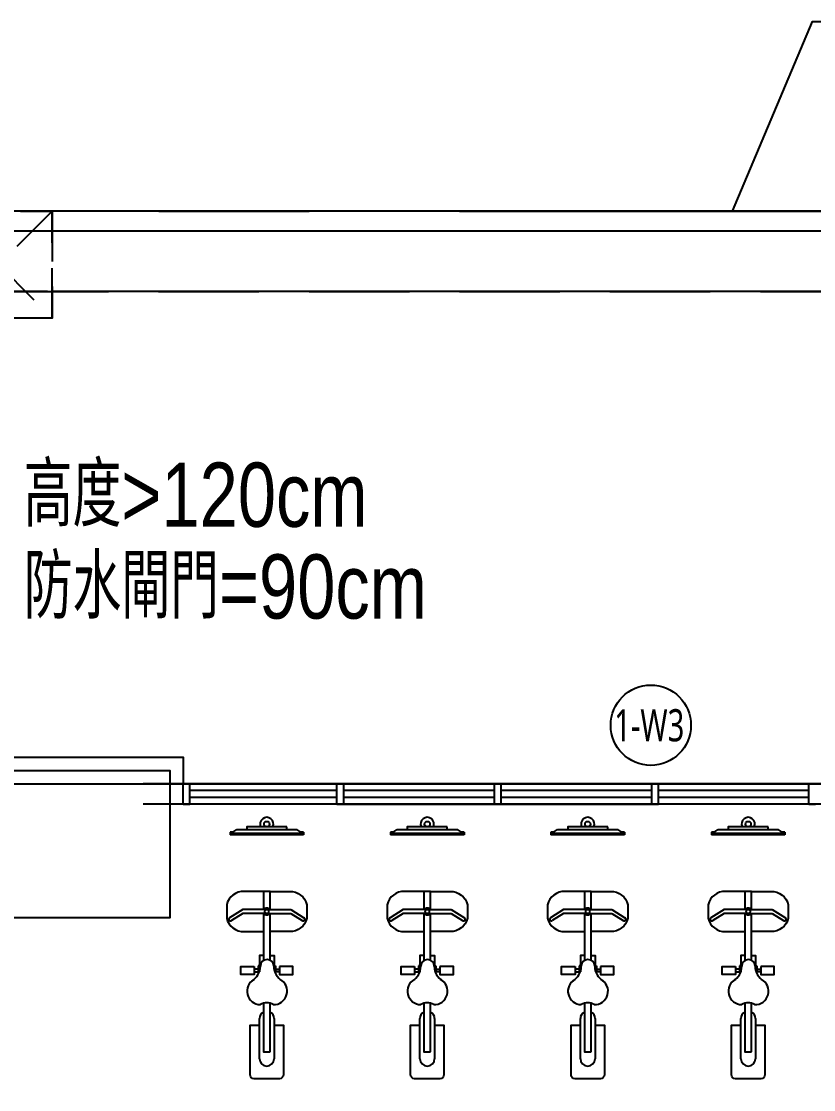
# Model space of a CAD drawing. Header units: millimetres. Extents: x -3377 to 119122, y -22007 to 15479.
# Drawn here: x 27984 to 28577, y 10466 to 11264 of the extents above; entities that cross this region are included whole.
import ezdxf
from ezdxf.enums import TextEntityAlignment as Align

# ---------------------------------------------------------------- set-up
doc = ezdxf.new("R2010")
doc.units = ezdxf.units.MM
doc.header["$LTSCALE"] = 150
doc.header["$MEASUREMENT"] = 0
for name, pattern in [('CENTER', [2, 1.25, -0.25, 0.25, -0.25]), ('HIDDEN', [0.375, 0.25, -0.125]), ('HIDDENX2', [0.75, 0.5, -0.25])]:
    doc.linetypes.add(name, pattern=pattern)
doc.layers.get('0').update_dxf_attribs({"plot": 0})
for name, color, linetype in [('COL', 1, 'Continuous'), ('Duct', 1, 'Continuous'), ('E-TXT', 7, 'Continuous'), ('FIN', 5, 'Continuous'), ('OPEN', 4, 'Continuous'), ('PLANT', 3, 'Continuous'), ('WALL', 2, 'Continuous'), ('WALL3', 4, 'Continuous'), ('排水', 5, 'HIDDEN')]:
    doc.layers.add(name, color=color, linetype=linetype)
for name, color, linetype, plot in [('FUNITURE', 9, 'Continuous', False), ('OPEN-TAG', 4, 'Continuous', False), ('S-ARCH', 252, 'Continuous', False), ('法規檢討', 3, 'Continuous', False)]:
    doc.layers.add(name, color=color, linetype=linetype, plot=plot)
doc.styles.add('C1', font='', dxfattribs={"bigfont": 'japanese.shx'})
doc.styles.add('CHINESET', font='c2.shx', dxfattribs={"bigfont": 'china.shx'})
doc.styles.get('C1').set_extended_font_data('微軟正黑體')

# ---------------------------------------------------------------- blocks, each defined once
blk = doc.blocks.new('A$C704E4F0D')
at = {"layer": 'COL', "color": 252}
blk.add_lwpolyline([(-1480, 1215), (-1350, 1215), (-1350, 1115), (-1480, 1115)], close=True, dxfattribs=at)
at = {"layer": 'Duct', "color": 252, "linetype": 'CENTER', "ltscale": 3, "elevation": 0}
blk.add_lwpolyline([(-3833.34882, -1201.48446), (-3833.33714, 55.73711), (-3833.3549, 1643.22963), (1974.9, 1643.1), (1974.3809, 55.64961), (1973.9663, -1201.48446), (-1007.8204, -1201.48157)], close=True, dxfattribs=at)
blk.add_lwpolyline([(-3833.34882, -1201.48446), (-3833.33714, 55.73711), (-3833.3549, 1643.22963), (1974.9, 1643.1), (1974.3809, 55.64961), (1973.9663, -1201.48446), (-1007.8204, -1201.48157)], close=True, dxfattribs=at)
at = {"layer": 'Duct', "color": 252, "linetype": 'CENTER', "ltscale": 3}
blk.add_lwpolyline([(-3833.34882, -1201.48446), (-3833.33714, 55.73711), (-3833.3549, 1643.22963), (1974.9, 1643.1), (1974.3809, 55.64961), (1973.9663, -1201.48446), (-1007.8204, -1201.48157)], close=True, dxfattribs=at)
blk.add_lwpolyline([(-3833.34882, -1201.48446), (-3833.33714, 55.73711), (-3833.3549, 1643.22963), (1974.9, 1643.1), (1974.3809, 55.64961), (1973.9663, -1201.48446), (-1007.8204, -1201.48157)], close=True, dxfattribs=at)
at = {"layer": 'E-TXT', "color": 252, "elevation": 0}
blk.add_lwpolyline([(-929.22745, 1643.16481), (-869.42277, 1784.96627), (-763.61276, 1784.96627)], dxfattribs=at)
at = {"layer": 'FIN', "color": 252}
for points in [[(-1480, 1105), (-1510, 1105), (-1510, 1235), (-1340, 1235), (-1340, 1215)], [(-1480, 1115), (-1500, 1115), (-1500, 1225), (-1350, 1225), (-1350, 1215)]]:
    blk.add_lwpolyline(points, dxfattribs=at)
at = {"layer": 'FUNITURE', "color": 252}
for p, q in [((-1305, 1179.0681), (-1305, 1177.0681)), ((-1303, 1179.0681), (-1305, 1179.0681)), ((-1250, 1178.0681), (-1305, 1178.0681)), ((-1250, 1177.0681), (-1305, 1177.0681)), ((-1300, 1181.0681), (-1255, 1181.0681)), ((-1250, 1179.0681), (-1252, 1179.0681)), ((-1250, 1179.0681), (-1250, 1177.0681)), ((-1185, 1179.0681), (-1185, 1177.0681)), ((-1183, 1179.0681), (-1185, 1179.0681)), ((-1130, 1178.0681), (-1185, 1178.0681)), ((-1130, 1177.0681), (-1185, 1177.0681)), ((-1180, 1181.0681), (-1135, 1181.0681)), ((-1130, 1179.0681), (-1132, 1179.0681)), ((-1130, 1179.0681), (-1130, 1177.0681)), ((-1065, 1179.0681), (-1065, 1177.0681)), ((-1063, 1179.0681), (-1065, 1179.0681)), ((-1010, 1178.0681), (-1065, 1178.0681)), ((-1010, 1177.0681), (-1065, 1177.0681)), ((-1060, 1181.0681), (-1015, 1181.0681)), ((-1010, 1179.0681), (-1012, 1179.0681)), ((-1010, 1179.0681), (-1010, 1177.0681)), ((-945, 1179.0681), (-945, 1177.0681)), ((-943, 1179.0681), (-945, 1179.0681)), ((-890, 1178.0681), (-945, 1178.0681)), ((-890, 1177.0681), (-945, 1177.0681)), ((-940, 1181.0681), (-895, 1181.0681)), ((-890, 1179.0681), (-892, 1179.0681)), ((-890, 1179.0681), (-890, 1177.0681)), ((-1295.5, 1121.19024), (-1305.32332, 1115.03363)), ((-1295.5, 1118.19024), (-1303.97337, 1112.87969)), ((-1259.5, 1121.19024), (-1249.67668, 1115.03363)), ((-1259.5, 1118.19024), (-1251.02663, 1112.87969)), ((-1175.5, 1121.19024), (-1185.32332, 1115.03363)), ((-1175.5, 1118.19024), (-1183.97337, 1112.87969)), ((-1139.5, 1121.19024), (-1129.67668, 1115.03363)), ((-1139.5, 1118.19024), (-1131.02663, 1112.87969)), ((-1055.5, 1121.19024), (-1065.32332, 1115.03363)), ((-1055.5, 1118.19024), (-1063.97337, 1112.87969)), ((-1019.5, 1121.19024), (-1009.67668, 1115.03363)), ((-1019.5, 1118.19024), (-1011.02663, 1112.87969)), ((-935.5, 1121.19024), (-945.32332, 1115.03363)), ((-935.5, 1118.19024), (-943.97337, 1112.87969)), ((-899.5, 1121.19024), (-889.67668, 1115.03363)), ((-899.5, 1118.19024), (-891.02663, 1112.87969)), ((-1283, 1079.19024), (-1284, 1079.19024)), ((-1284, 1079.19024), (-1284, 1074.19024)), ((-1272, 1079.19024), (-1271, 1079.19024)), ((-1271, 1079.19024), (-1271, 1074.19024)), ((-1163, 1079.19024), (-1164, 1079.19024)), ((-1164, 1079.19024), (-1164, 1074.19024)), ((-1152, 1079.19024), (-1151, 1079.19024)), ((-1151, 1079.19024), (-1151, 1074.19024)), ((-1043, 1079.19024), (-1044, 1079.19024)), ((-1044, 1079.19024), (-1044, 1074.19024)), ((-1032, 1079.19024), (-1031, 1079.19024)), ((-1031, 1079.19024), (-1031, 1074.19024)), ((-923, 1079.19024), (-924, 1079.19024)), ((-924, 1079.19024), (-924, 1074.19024)), ((-912, 1079.19024), (-911, 1079.19024)), ((-911, 1079.19024), (-911, 1074.19024)), ((-1284, 1076.69024), (-1287, 1076.69024)), ((-1287, 1076.69024), (-1287, 1074.69024)), ((-1287, 1074.69024), (-1284, 1074.69024)), ((-1284, 1074.19024), (-1283.19473, 1074.19024)), ((-1271, 1074.19024), (-1271.41198, 1074.19024)), ((-1271, 1076.69024), (-1268, 1076.69024)), ((-1268, 1074.69024), (-1271, 1074.69024)), ((-1268, 1076.69024), (-1268, 1074.69024)), ((-1164, 1076.69024), (-1167, 1076.69024)), ((-1167, 1076.69024), (-1167, 1074.69024)), ((-1167, 1074.69024), (-1164, 1074.69024)), ((-1164, 1074.19024), (-1163.19473, 1074.19024)), ((-1151, 1074.19024), (-1151.41198, 1074.19024)), ((-1151, 1076.69024), (-1148, 1076.69024)), ((-1148, 1074.69024), (-1151, 1074.69024)), ((-1148, 1076.69024), (-1148, 1074.69024)), ((-1044, 1076.69024), (-1047, 1076.69024)), ((-1047, 1076.69024), (-1047, 1074.69024)), ((-1047, 1074.69024), (-1044, 1074.69024)), ((-1044, 1074.19024), (-1043.19473, 1074.19024)), ((-1031, 1074.19024), (-1031.41198, 1074.19024)), ((-1031, 1076.69024), (-1028, 1076.69024)), ((-1028, 1074.69024), (-1031, 1074.69024)), ((-1028, 1076.69024), (-1028, 1074.69024)), ((-924, 1076.69024), (-927, 1076.69024)), ((-927, 1076.69024), (-927, 1074.69024)), ((-927, 1074.69024), (-924, 1074.69024)), ((-924, 1074.19024), (-923.19473, 1074.19024)), ((-911, 1074.19024), (-911.41198, 1074.19024)), ((-911, 1076.69024), (-908, 1076.69024)), ((-908, 1074.69024), (-911, 1074.69024)), ((-908, 1076.69024), (-908, 1074.69024)), ((-1283, 1009.69024), (-1283, 1039.69024)), ((-1272, 1039.69024), (-1272, 1009.69024)), ((-1163, 1009.69024), (-1163, 1039.69024)), ((-1152, 1039.69024), (-1152, 1009.69024)), ((-1043, 1009.69024), (-1043, 1039.69024)), ((-1032, 1039.69024), (-1032, 1009.69024)), ((-923, 1009.69024), (-923, 1039.69024)), ((-912, 1039.69024), (-912, 1009.69024))]:
    blk.add_line(p, q, dxfattribs=at)
for points in [[(-1262.5, 1183.0681), (-1292.5, 1183.0681), (-1292.5, 1181.0681), (-1262.5, 1181.0681)], [(-1142.5, 1183.0681), (-1172.5, 1183.0681), (-1172.5, 1181.0681), (-1142.5, 1181.0681)], [(-1022.5, 1183.0681), (-1052.5, 1183.0681), (-1052.5, 1181.0681), (-1022.5, 1181.0681)], [(-902.5, 1183.0681), (-932.5, 1183.0681), (-932.5, 1181.0681), (-902.5, 1181.0681)]]:
    blk.add_lwpolyline(points, close=True, dxfattribs=at)
for points in [[(-1303, 1179.0681), (-1300, 1181.0681)], [(-1252, 1179.0681), (-1255, 1181.0681)], [(-1183, 1179.0681), (-1180, 1181.0681)], [(-1132, 1179.0681), (-1135, 1181.0681)], [(-1063, 1179.0681), (-1060, 1181.0681)], [(-1012, 1179.0681), (-1015, 1181.0681)], [(-943, 1179.0681), (-940, 1181.0681)], [(-892, 1179.0681), (-895, 1181.0681)], [(-1275, 1121.19024), (-1275, 1134.69024), (-1280, 1134.69024), (-1280, 1121.19024)], [(-1155, 1121.19024), (-1155, 1134.69024), (-1160, 1134.69024), (-1160, 1121.19024)], [(-1035, 1121.19024), (-1035, 1134.69024), (-1040, 1134.69024), (-1040, 1121.19024)], [(-915, 1121.19024), (-915, 1134.69024), (-920, 1134.69024), (-920, 1121.19024)], [(-1277.5, 1121.19024), (-1295.5, 1121.19024)], [(-1277.5, 1118.19024), (-1295.5, 1118.19024)], [(-1280, 1118.19024), (-1280, 1082.96914)], [(-1277.5, 1121.19024), (-1259.5, 1121.19024)], [(-1277.5, 1118.19024), (-1259.5, 1118.19024)], [(-1275, 1083.19651), (-1275, 1118.19024)], [(-1157.5, 1121.19024), (-1175.5, 1121.19024)], [(-1157.5, 1118.19024), (-1175.5, 1118.19024)], [(-1160, 1118.19024), (-1160, 1082.96914)], [(-1157.5, 1121.19024), (-1139.5, 1121.19024)], [(-1157.5, 1118.19024), (-1139.5, 1118.19024)], [(-1155, 1083.19651), (-1155, 1118.19024)], [(-1037.5, 1121.19024), (-1055.5, 1121.19024)], [(-1037.5, 1118.19024), (-1055.5, 1118.19024)], [(-1040, 1118.19024), (-1040, 1082.96914)], [(-1037.5, 1121.19024), (-1019.5, 1121.19024)], [(-1037.5, 1118.19024), (-1019.5, 1118.19024)], [(-1035, 1083.19651), (-1035, 1118.19024)], [(-917.5, 1121.19024), (-935.5, 1121.19024)], [(-917.5, 1118.19024), (-935.5, 1118.19024)], [(-920, 1118.19024), (-920, 1082.96914)], [(-917.5, 1121.19024), (-899.5, 1121.19024)], [(-917.5, 1118.19024), (-899.5, 1118.19024)], [(-915, 1083.19651), (-915, 1118.19024)], [(-1280, 1086.69024), (-1283, 1086.69024), (-1283, 1074.7203)], [(-1275, 1086.69024), (-1272, 1086.69024), (-1272, 1076.1203)], [(-1160, 1086.69024), (-1163, 1086.69024), (-1163, 1074.7203)], [(-1155, 1086.69024), (-1152, 1086.69024), (-1152, 1076.1203)], [(-1040, 1086.69024), (-1043, 1086.69024), (-1043, 1074.7203)], [(-1035, 1086.69024), (-1032, 1086.69024), (-1032, 1076.1203)], [(-920, 1086.69024), (-923, 1086.69024), (-923, 1074.7203)], [(-915, 1086.69024), (-912, 1086.69024), (-912, 1076.1203)], [(-1287, 1078.69024), (-1287, 1072.69024), (-1297, 1072.69024), (-1297, 1078.69024), (-1287, 1078.69024)], [(-1268, 1078.69024), (-1268, 1072.69024), (-1258, 1072.69024), (-1258, 1078.69024), (-1268, 1078.69024)], [(-1167, 1078.69024), (-1167, 1072.69024), (-1177, 1072.69024), (-1177, 1078.69024), (-1167, 1078.69024)], [(-1148, 1078.69024), (-1148, 1072.69024), (-1138, 1072.69024), (-1138, 1078.69024), (-1148, 1078.69024)], [(-1047, 1078.69024), (-1047, 1072.69024), (-1057, 1072.69024), (-1057, 1078.69024), (-1047, 1078.69024)], [(-1028, 1078.69024), (-1028, 1072.69024), (-1018, 1072.69024), (-1018, 1078.69024), (-1028, 1078.69024)], [(-927, 1078.69024), (-927, 1072.69024), (-937, 1072.69024), (-937, 1078.69024), (-927, 1078.69024)], [(-908, 1078.69024), (-908, 1072.69024), (-898, 1072.69024), (-898, 1078.69024), (-908, 1078.69024)], [(-1280, 1051.0967), (-1280, 1014.69024), (-1275, 1014.69024)], [(-1275, 1014.69024), (-1275, 1051.0967)], [(-1160, 1051.0967), (-1160, 1014.69024), (-1155, 1014.69024)], [(-1155, 1014.69024), (-1155, 1051.0967)], [(-1040, 1051.0967), (-1040, 1014.69024), (-1035, 1014.69024)], [(-1035, 1014.69024), (-1035, 1051.0967)], [(-920, 1051.0967), (-920, 1014.69024), (-915, 1014.69024)], [(-915, 1014.69024), (-915, 1051.0967)]]:
    blk.add_lwpolyline(points, dxfattribs=at)
for points in [[(-1280, 1134.69024), (-1294.5, 1134.69024, 0.357160295), (-1307.5, 1124.69024), (-1307.5, 1114.69024, 0.357160295), (-1294.5, 1104.69024), (-1280, 1104.69024)], [(-1275, 1134.69024), (-1260.5, 1134.69024, -0.357160295), (-1247.5, 1124.69024), (-1247.5, 1114.69024, -0.357160295), (-1260.5, 1104.69024), (-1275, 1104.69024)], [(-1160, 1134.69024), (-1174.5, 1134.69024, 0.357160295), (-1187.5, 1124.69024), (-1187.5, 1114.69024, 0.357160295), (-1174.5, 1104.69024), (-1160, 1104.69024)], [(-1155, 1134.69024), (-1140.5, 1134.69024, -0.357160295), (-1127.5, 1124.69024), (-1127.5, 1114.69024, -0.357160295), (-1140.5, 1104.69024), (-1155, 1104.69024)], [(-1040, 1134.69024), (-1054.5, 1134.69024, 0.357160295), (-1067.5, 1124.69024), (-1067.5, 1114.69024, 0.357160295), (-1054.5, 1104.69024), (-1040, 1104.69024)], [(-1035, 1134.69024), (-1020.5, 1134.69024, -0.357160295), (-1007.5, 1124.69024), (-1007.5, 1114.69024, -0.357160295), (-1020.5, 1104.69024), (-1035, 1104.69024)], [(-920, 1134.69024), (-934.5, 1134.69024, 0.357160295), (-947.5, 1124.69024), (-947.5, 1114.69024, 0.357160295), (-934.5, 1104.69024), (-920, 1104.69024)], [(-915, 1134.69024), (-900.5, 1134.69024, -0.357160295), (-887.5, 1124.69024), (-887.5, 1114.69024, -0.357160295), (-900.5, 1104.69024), (-915, 1104.69024)], [(-1272, 1034.69024), (-1265, 1034.69024), (-1265, 997.69024, -0.414213562), (-1268, 994.69024), (-1287, 994.69024, -0.414213562), (-1290, 997.69024), (-1290, 1034.69024), (-1283, 1034.69024)], [(-1152, 1034.69024), (-1145, 1034.69024), (-1145, 997.69024, -0.414213562), (-1148, 994.69024), (-1167, 994.69024, -0.414213562), (-1170, 997.69024), (-1170, 1034.69024), (-1163, 1034.69024)], [(-1032, 1034.69024), (-1025, 1034.69024), (-1025, 997.69024, -0.414213562), (-1028, 994.69024), (-1047, 994.69024, -0.414213562), (-1050, 997.69024), (-1050, 1034.69024), (-1043, 1034.69024)], [(-912, 1034.69024), (-905, 1034.69024), (-905, 997.69024, -0.414213562), (-908, 994.69024), (-927, 994.69024, -0.414213562), (-930, 997.69024), (-930, 1034.69024), (-923, 1034.69024)]]:
    blk.add_lwpolyline(points, format="xyb", dxfattribs=at)
for centre, radius in [((-1277.5, 1185.0681), 2), ((-1157.5, 1185.0681), 2), ((-1037.5, 1185.0681), 2), ((-917.5, 1185.0681), 2), ((-1277.5, 1119.69024), 1.5), ((-1157.5, 1119.69024), 1.5), ((-1037.5, 1119.69024), 1.5), ((-917.5, 1119.69024), 1.5)]:
    blk.add_circle(centre, radius, dxfattribs=at)
at = {"layer": 'FUNITURE', "color": 252, "lineweight": -2}
for centre in [(-1277.5, 1185.0681), (-1157.5, 1185.0681), (-1037.5, 1185.0681), (-917.5, 1185.0681)]:
    blk.add_arc(centre, 5, 336.42182152, 203.57817848, dxfattribs=at)
at = {"layer": 'FUNITURE', "color": 252}
for centre, radius, start, end in [((-1277.5, 1119.69024), 2.5, 36.86989765, 143.13010235), ((-1277.5, 1119.69024), 2.5, 216.86989765, 323.13010235), ((-1157.5, 1119.69024), 2.5, 36.86989765, 143.13010235), ((-1157.5, 1119.69024), 2.5, 216.86989765, 323.13010235), ((-1037.5, 1119.69024), 2.5, 36.86989765, 143.13010235), ((-1037.5, 1119.69024), 2.5, 216.86989765, 323.13010235), ((-917.5, 1119.69024), 2.5, 36.86989765, 143.13010235), ((-917.5, 1119.69024), 2.5, 216.86989765, 323.13010235), ((-1304.64835, 1113.95666), 1.27101, 122.07677985, 302.07677985), ((-1250.35165, 1113.95666), 1.27101, 237.92322015, 57.92322015), ((-1184.64835, 1113.95666), 1.27101, 122.07677985, 302.07677985), ((-1130.35165, 1113.95666), 1.27101, 237.92322015, 57.92322015), ((-1064.64835, 1113.95666), 1.27101, 122.07677985, 302.07677985), ((-1010.35165, 1113.95666), 1.27101, 237.92322015, 57.92322015), ((-944.64835, 1113.95666), 1.27101, 122.07677985, 302.07677985), ((-890.35165, 1113.95666), 1.27101, 237.92322015, 57.92322015), ((-1295.21323, 1078.90642), 12.91071, 299.79477084, 359.34425724), ((-1277.30336, 1078.75866), 5, 0, 180), ((-1259.39349, 1078.90642), 12.91071, 180.65574276, 240.20522916), ((-1175.21323, 1078.90642), 12.91071, 299.79477084, 359.34425724), ((-1157.30336, 1078.75866), 5, 0, 180), ((-1139.39349, 1078.90642), 12.91071, 180.65574276, 240.20522916), ((-1055.21323, 1078.90642), 12.91071, 299.79477084, 359.34425724), ((-1037.30336, 1078.75866), 5, 0, 180), ((-1019.39349, 1078.90642), 12.91071, 180.65574276, 240.20522916), ((-935.21323, 1078.90642), 12.91071, 299.79477084, 359.34425724), ((-917.30336, 1078.75866), 5, 0, 180), ((-899.39349, 1078.90642), 12.91071, 180.65574276, 240.20522916), ((-1282.30336, 1060.09841), 10, 118.43069191, 270), ((-1272.30336, 1060.09841), 10, 267.66752283, 61.56930809), ((-1162.30336, 1060.09841), 10, 118.43069191, 270), ((-1152.30336, 1060.09841), 10, 267.66752283, 61.56930809), ((-1042.30336, 1060.09841), 10, 118.43069191, 270), ((-1032.30336, 1060.09841), 10, 267.66752283, 61.56930809), ((-922.30336, 1060.09841), 10, 118.43069191, 270), ((-912.30336, 1060.09841), 10, 267.66752283, 61.56930809), ((-1277.5, 1042.17203), 9.26821, 58.88324564, 121.21572281), ((-1157.5, 1042.17203), 9.26821, 58.88324564, 121.21572281), ((-1037.5, 1042.17203), 9.26821, 58.88324564, 121.21572281), ((-917.5, 1042.17203), 9.26821, 58.88324564, 121.21572281), ((-1277.5, 1039.69024), 5.5, 117.03569179, 180), ((-1277.5, 1039.69024), 5.5, 0, 62.96430821), ((-1157.5, 1039.69024), 5.5, 117.03569179, 180), ((-1157.5, 1039.69024), 5.5, 0, 62.96430821), ((-1037.5, 1039.69024), 5.5, 117.03569179, 180), ((-1037.5, 1039.69024), 5.5, 0, 62.96430821), ((-917.5, 1039.69024), 5.5, 117.03569179, 180), ((-917.5, 1039.69024), 5.5, 0, 62.96430821), ((-1277.5, 1009.69024), 5.5, 180, 0), ((-1157.5, 1009.69024), 5.5, 180, 0), ((-1037.5, 1009.69024), 5.5, 180, 0), ((-917.5, 1009.69024), 5.5, 180, 0)]:
    blk.add_arc(centre, radius, start, end, dxfattribs=at)
at = {"layer": 'OPEN', "color": 252, "linetype": 'Continuous'}
for p, q in [((-1335.00044, 1215), (-1340.00044, 1215)), ((-1335.00044, 1215), (-1225.00044, 1215)), ((-1335.00044, 1200), (-1335.00044, 1215)), ((-984.62544, 1215), (-1225.00044, 1215)), ((-1225.00044, 1200), (-1225.00044, 1215)), ((-1220.00044, 1200), (-1220.00044, 1215)), ((-1220.00044, 1215), (-1107.12544, 1215)), ((-1107.12544, 1200), (-1107.12544, 1215)), ((-1102.12544, 1215), (-1107.12544, 1215)), ((-1102.12544, 1200), (-1102.12544, 1215)), ((-1102.12544, 1200), (-1102.12544, 1215)), ((-1102.12544, 1215), (-989.62544, 1215)), ((-984.62544, 1215), (-989.62544, 1215)), ((-989.62544, 1200), (-989.62544, 1215)), ((-984.62544, 1200), (-984.62544, 1215)), ((-984.62544, 1200), (-984.62544, 1215)), ((-984.62544, 1215), (-872.12544, 1215)), ((-872.12544, 1200), (-872.12544, 1215)), ((-867.12544, 1215), (-872.12544, 1215)), ((-1225.00044, 1210), (-1335.00044, 1210)), ((-1107.12544, 1210), (-1220.00044, 1210)), ((-989.62544, 1210), (-1102.12544, 1210)), ((-872.12544, 1210), (-984.62544, 1210)), ((-1340.00044, 1200), (-1335.00044, 1200)), ((-1225.00044, 1205), (-1335.00044, 1205)), ((-1225.00044, 1200), (-1335.00044, 1200)), ((-1225.00044, 1200), (-984.62544, 1200)), ((-1107.12544, 1205), (-1220.00044, 1205)), ((-1107.12544, 1200), (-1220.00044, 1200)), ((-1107.12544, 1200), (-1102.12544, 1200)), ((-989.62544, 1205), (-1102.12544, 1205)), ((-989.62544, 1200), (-1102.12544, 1200)), ((-989.62544, 1200), (-984.62544, 1200)), ((-872.12544, 1205), (-984.62544, 1205)), ((-872.12544, 1200), (-984.62544, 1200)), ((-872.12544, 1200), (-867.12544, 1200))]:
    blk.add_line(p, q, dxfattribs=at)
at = {"layer": 'OPEN-TAG', "color": 252}
blk.add_circle((-990.30323, 1258.89224), 30, dxfattribs=at)
at = {"layer": 'PLANT', "color": 252}
blk.add_lwpolyline([(1215.00816, 1583.1137), (361.99769, 1583.11193), (361.99769, 1563.10827), (281.99769, 1563.10827), (281.99769, 1583.11177), (-538.00231, 1583.11006), (-538.00231, 1563.10827), (-618.00231, 1563.10827), (-618.00231, 1583.10989), (-1438.00231, 1583.10819), (-1438.00231, 1563.10827), (-1518.00231, 1563.10827), (-1518.00231, 1583.10802), (-2338.00235, 1583.10632), (-2338.00235, 1563.10624), (-2418.00235, 1563.10624), (-2418.00235, 1583.10624), (-3188.54902, 1583.10624)], dxfattribs=at)
blk.add_lwpolyline([(1215.00816, 1583.1137), (361.99769, 1583.11193), (361.99769, 1563.10827), (281.99769, 1563.10827), (281.99769, 1583.11177), (-538.00231, 1583.11006), (-538.00231, 1563.10827), (-618.00231, 1563.10827), (-618.00231, 1583.10989), (-1438.00231, 1583.10819), (-1438.00231, 1563.10827), (-1518.00231, 1563.10827), (-1518.00231, 1583.10802), (-2338.00235, 1583.10632), (-2338.00235, 1563.10624), (-2418.00235, 1563.10624), (-2418.00235, 1583.10624), (-3188.54902, 1583.10624)], dxfattribs=at)
blk.add_lwpolyline([(-2553.39523, 1420.00005, -0.159050029), (-1925.16023, 1215), (-495, 1215), (-495, 1307.5), (1295.00409, 1307.5)], format="xyb", dxfattribs=at)
blk.add_lwpolyline([(-2553.39523, 1420.00005, -0.159050029), (-1925.16023, 1215), (-495, 1215), (-495, 1307.5), (1295.00409, 1307.5)], format="xyb", dxfattribs=at)
at = {"layer": 'WALL', "color": 252}
for p, q in [((1295, 1215), (-1370, 1215)), ((-1340.00044, 1200), (-1340.00044, 1215)), ((-1340.00044, 1200), (-1340.00044, 1215)), ((-955, 1200), (-1370, 1200)), ((1295, 1200), (-1370, 1200))]:
    blk.add_line(p, q, dxfattribs=at)
at = {"layer": 'WALL3', "color": 252}
for points in [[(1310, 1214.99967), (1310.00955, 1643.1139), (-3283.3549, 1643.10436)], [(1295, 1215), (1295.00922, 1628.11387), (-3268.35487, 1628.10439)]]:
    blk.add_lwpolyline(points, dxfattribs=at)
at = {"layer": '排水', "color": 252, "elevation": 0}
for points in [[(-3833.34882, -1201.48446), (1824.85077, -1201.48432), (1824.43201, -305), (1824.40459, -305), (1824.59861, 745), (1824.62639, 745), (1824.85077, 1643.10335), (-3683.35458, 1643.22628), (-3683.3695, -300.00335), (-3833.31227, -300), (-3833.29735, -1201.48446)], [(-1518.00225, 1643.1139), (-1438.00225, 1643.1139), (-1438.00225, 1563.1139), (-1518.00225, 1563.1139), (-1518.00225, 1643.1139), (-1438.00225, 1563.1139), (-1438.00225, 1643.1139), (-1438.00225, 1643.1139), (-1518.00225, 1563.1139)]]:
    blk.add_lwpolyline(points, dxfattribs=at)
at = {"layer": '排水', "color": 252, "linetype": 'HIDDENX2'}
blk.add_lwpolyline([(-3833.35624, 1583.22963), (1974.89866, 1583.1)], dxfattribs=at)
at = {"layer": '排水', "color": 252, "elevation": 0}
blk.add_lwpolyline([(1764.82335, -1141.48432), (1764.40459, -245), (1764.42424, -245), (1764.57895, 685), (1764.60931, 685), (1764.83369, 1583.10469), (-3623.35458, 1583.22494), (-3623.3695, -360.00469), (-3773.31227, -360.00134), (-3773.29735, -1141.48446)], close=True, dxfattribs=at)
at = {"layer": 'OPEN-TAG', "color": 252, "style": 'C1', "width": 0.7}
blk.add_text('1-W3', height=24, dxfattribs=at).set_placement((-991.49123, 1258.89224), align=Align.MIDDLE)
at = {"layer": '法規檢討', "color": 252, "style": 'CHINESET', "width": 0.8}
for s, p in [('高度>120cm', (-1459.2287, 1407.19371)), ('防水閘門=90cm', (-1459.2287, 1338.59374))]:
    blk.add_text(s, height=48, dxfattribs=at).set_placement(p)
blk = doc.blocks.new('2021-1102')
blk.add_blockref('A$C704E4F0D', (17334.93, -6040.97))

msp = doc.modelspace()

# ---------------------------------------------------------------- block references
at = {"layer": 'S-ARCH'}
msp.add_blockref('2021-1102', (12110.4, 15520.27), dxfattribs=at)

doc.saveas('drawing.dxf')
